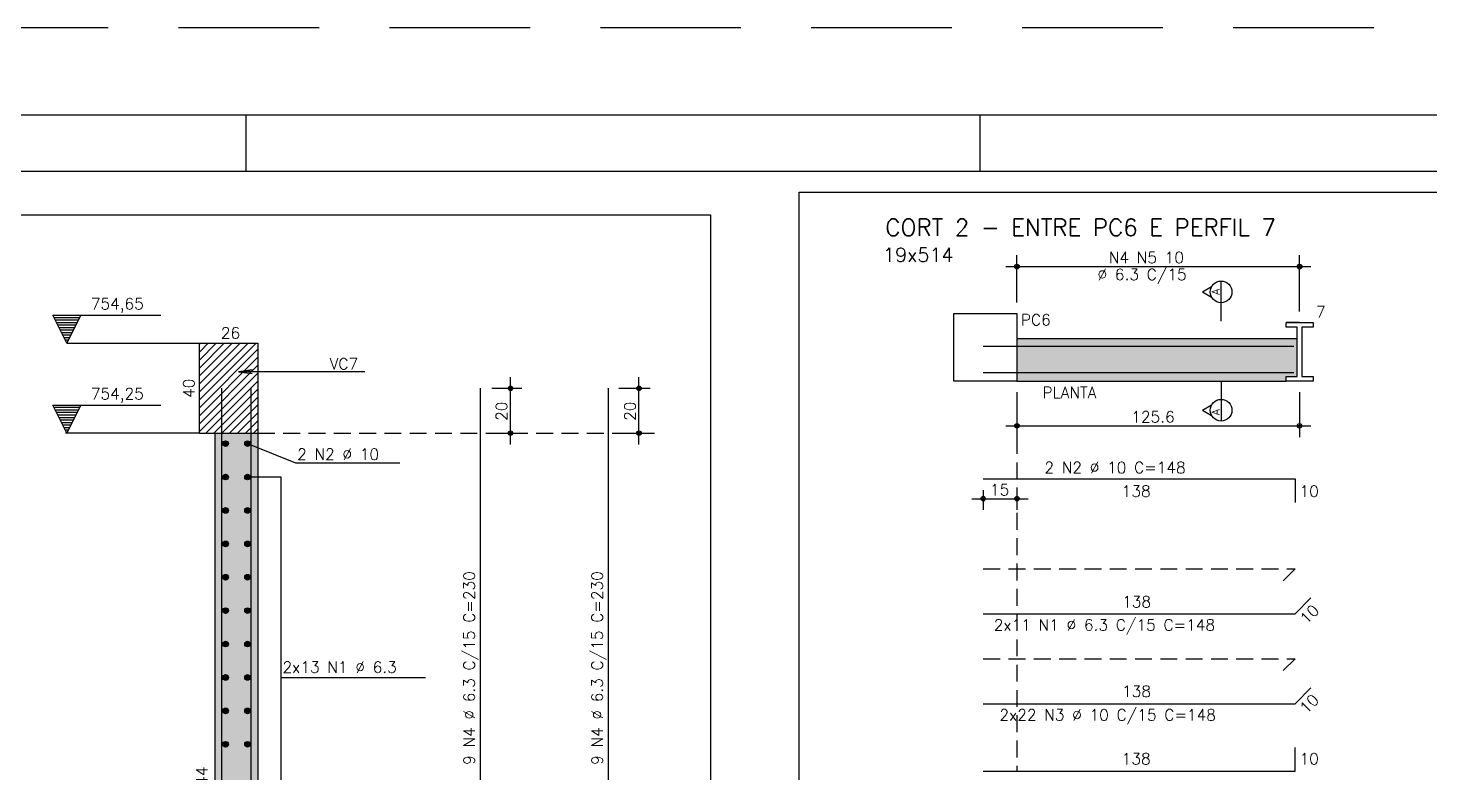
# Model space of a CAD drawing. Extents: x -1.9 to 86, y -1.2 to 61.3.
# Drawn here: x 17.12 to 42.05, y 48.05 to 61.31 of the extents above; entities that cross this region are included whole.
import ezdxf

# ---------------------------------------------------------------- set-up
doc = ezdxf.new("R2010")
doc.units = 0
doc.header["$MEASUREMENT"] = 0
doc.linetypes.add('ESTILO_TQS_0001', pattern=[0.45, 0.3, -0.15])
doc.linetypes.add('HIDDEN', pattern=[0.375, 0.25, -0.125])
doc.layers.get('0').update_dxf_attribs({"linetype": 'CONTINUOUS'})
doc.layers.get('Defpoints').update_dxf_attribs({"linetype": 'CONTINUOUS'})
for name, color, linetype in [('ARQ_FOLHA', 7, 'CONTINUOUS'), ('PENA_01', 1, 'CONTINUOUS'), ('PENA_02', 2, 'CONTINUOUS'), ('PENA_03', 3, 'CONTINUOUS'), ('PENA_04', 4, 'CONTINUOUS'), ('PENA_05', 5, 'CONTINUOUS'), ('PENA_06', 6, 'CONTINUOUS'), ('PENA_10', 253, 'CONTINUOUS')]:
    doc.layers.add(name, color=color, linetype=linetype)
doc.styles.get("Standard").update_dxf_attribs({"font": 'ROMANS.SHX'})

# ---------------------------------------------------------------- blocks, each defined once
blk = doc.blocks.new('FOLHA A1 - 841 X 594')
at = {"layer": 'ARQ_FOLHA', "color": 1}
for p, q in [((-631, 584), (-631, 594)), ((-500.5, 584), (-500.5, 594))]:
    blk.add_line(p, q, dxfattribs=at)
for points in [[(-841, 0), (0, 0), (0, 594), (-841, 594)], [(-816, 10), (-10, 10), (-10, 584), (-816, 584)]]:
    blk.add_lwpolyline(points, close=True, dxfattribs=at)
at = {"layer": 'Defpoints', "color": 8, "linetype": 'HIDDEN', "ltscale": 100}
blk.add_lwpolyline([(-860.5, 609.5), (-860.5, -15.5), (19.5, -15.5), (19.5, 609.5)], close=True, dxfattribs=at)
blk = doc.blocks.new('*U23')
blk.add_blockref('FOLHA A1 - 841 X 594', (0, 0))

msp = doc.modelspace()

# ---------------------------------------------------------------- linework, layer by layer
at = {"layer": 'PENA_01', "linetype": 'Continuous'}
for p, q in [((34.707, 56.425), (34.707, 57.262)), ((39.731, 56.265), (39.731, 57.262)), ((34.507, 57.062), (39.931, 57.062)), ((25.703, 53.897), (25.703, 55.097)), ((27.986, 53.897), (27.986, 55.097)), ((25.368, 54.897), (25.903, 54.897)), ((27.629, 54.897), (28.186, 54.897)), ((34.707, 54.825), (34.707, 54.029)), ((39.731, 54.825), (39.731, 54.029)), ((25.368, 54.097), (25.903, 54.097)), ((27.629, 54.097), (28.186, 54.097)), ((34.507, 54.229), (39.931, 54.229)), ((33.907, 52.932), (34.907, 52.932)), ((34.107, 53.086), (34.107, 52.732)), ((34.707, 53.086), (34.707, 52.732))]:
    msp.add_line(p, q, dxfattribs=at)
at = {"layer": 'PENA_01', "linetype": 'ESTILO_TQS_0001'}
for p, q in [((21.211, 54.097), (28.352, 54.097)), ((34.707, 54.029), (34.707, 48.086)), ((34.107, 51.686), (39.651, 51.686)), ((39.651, 51.686), (39.368, 51.403)), ((34.107, 50.086), (39.651, 50.086)), ((39.651, 50.086), (39.368, 49.803))]:
    msp.add_line(p, q, dxfattribs=at)
at = {"layer": 'PENA_02', "linetype": 'Continuous'}
msp.add_line((20.171, 54.097), (21.211, 54.097), dxfattribs=at)
for centre, radius in [((34.707, 57.062), 0.0416), ((34.707, 57.062), 0.0208), ((39.731, 57.062), 0.0416), ((39.731, 57.062), 0.0208), ((25.703, 54.897), 0.04), ((25.703, 54.897), 0.02), ((27.986, 54.897), 0.04), ((27.986, 54.897), 0.02), ((25.703, 54.097), 0.04), ((25.703, 54.097), 0.02), ((27.986, 54.097), 0.04), ((27.986, 54.097), 0.02), ((34.707, 54.229), 0.04), ((34.707, 54.229), 0.02), ((39.731, 54.229), 0.04), ((39.731, 54.229), 0.02), ((34.107, 52.932), 0.04), ((34.107, 52.932), 0.02), ((34.707, 52.932), 0.04), ((34.707, 52.932), 0.02)]:
    msp.add_circle(centre, radius, dxfattribs=at)
at = {"layer": 'PENA_03', "linetype": 'Continuous'}
for p, q in [((17.564, 56.197), (19.484, 56.197)), ((17.814, 55.697), (17.564, 56.197)), ((18.042, 56.152), (17.586, 56.152)), ((18.019, 56.108), (17.608, 56.108)), ((17.814, 55.697), (18.064, 56.197)), ((34.707, 56.225), (34.707, 56.225)), ((17.997, 56.063), (17.631, 56.063)), ((17.975, 56.018), (17.653, 56.018)), ((17.952, 55.974), (17.675, 55.974)), ((17.93, 55.929), (17.698, 55.929)), ((17.908, 55.885), (17.72, 55.885)), ((17.885, 55.84), (17.742, 55.84)), ((39.731, 56.065), (39.491, 56.065)), ((39.731, 56.065), (39.731, 56.065)), ((17.863, 55.796), (17.765, 55.796)), ((17.841, 55.751), (17.787, 55.751)), ((17.814, 55.697), (21.211, 55.697)), ((20.171, 54.691), (21.177, 55.697)), ((20.171, 54.833), (21.035, 55.697)), ((20.171, 54.974), (20.894, 55.697)), ((20.171, 55.116), (20.752, 55.697)), ((20.171, 55.257), (20.611, 55.697)), ((20.171, 55.398), (20.47, 55.697)), ((20.171, 55.54), (20.328, 55.697)), ((20.171, 55.681), (20.187, 55.697)), ((20.171, 54.097), (20.171, 55.697)), ((20.171, 54.55), (21.211, 55.59)), ((34.707, 55.785), (39.691, 55.785)), ((20.171, 54.408), (21.211, 55.448)), ((20.171, 54.267), (21.211, 55.307)), ((20.171, 54.126), (21.211, 55.166)), ((39.971, 55.105), (39.971, 55.025)), ((20.284, 54.097), (21.211, 55.024)), ((20.425, 54.097), (21.211, 54.883)), ((25.168, 54.897), (25.168, 54.897)), ((27.429, 54.897), (27.429, 54.897)), ((34.707, 55.025), (39.491, 55.025)), ((34.707, 55.025), (34.707, 55.025)), ((39.971, 55.025), (39.491, 55.025)), ((39.731, 55.025), (39.731, 55.025)), ((17.564, 54.597), (19.484, 54.597)), ((17.814, 54.097), (17.564, 54.597)), ((17.814, 54.097), (18.064, 54.597)), ((20.567, 54.097), (21.211, 54.741)), ((20.708, 54.097), (21.211, 54.6)), ((18.042, 54.552), (17.586, 54.552)), ((18.019, 54.508), (17.608, 54.508)), ((17.997, 54.463), (17.631, 54.463)), ((17.975, 54.418), (17.653, 54.418)), ((17.952, 54.374), (17.675, 54.374)), ((20.849, 54.097), (21.211, 54.458)), ((17.93, 54.329), (17.698, 54.329)), ((17.908, 54.285), (17.72, 54.285)), ((17.885, 54.24), (17.742, 54.24)), ((17.863, 54.196), (17.765, 54.196)), ((17.841, 54.151), (17.787, 54.151)), ((20.171, 54.097), (17.787, 54.097)), ((20.991, 54.097), (21.211, 54.317)), ((21.132, 54.097), (21.211, 54.176)), ((25.168, 54.097), (25.168, 54.097)), ((27.429, 54.097), (27.429, 54.097)), ((21.882, 53.568), (23.732, 53.568)), ((34.107, 53.286), (34.107, 53.286)), ((34.707, 53.286), (34.707, 53.286)), ((21.626, 49.753), (24.193, 49.753)), ((34.107, 48.086), (34.107, 48.086)), ((34.707, 48.086), (34.707, 48.086))]:
    msp.add_line(p, q, dxfattribs=at)
for points in [[(30.832, 58.384), (56.803, 58.384), (56.803, 31.652), (30.832, 31.652), (30.832, 58.384)], [(3.288, 57.984), (29.259, 57.984), (29.259, 31.252), (3.288, 31.252), (3.288, 57.984)], [(18.064, 56.197), (17.814, 55.697), (17.564, 56.197), (18.064, 56.197)], [(33.587, 56.225), (34.707, 56.225), (34.707, 55.025), (33.587, 55.025), (33.587, 56.225)], [(39.491, 56.065), (39.971, 56.065), (39.971, 55.985), (39.771, 55.985), (39.771, 55.105), (39.971, 55.105), (39.971, 55.025), (39.491, 55.025), (39.491, 55.105), (39.691, 55.105), (39.691, 55.985), (39.491, 55.985), (39.491, 56.065)], [(21.211, 55.697), (21.211, 54.097)], [(23.11, 55.192), (20.863, 55.192), (21.111, 55.225), (20.863, 55.192), (21.111, 55.159)], [(18.064, 54.597), (17.814, 54.097), (17.564, 54.597), (18.064, 54.597)], [(21.211, 54.097), (21.211, 32.337), (20.451, 32.337), (20.451, 54.097)], [(21.026, 53.912), (21.882, 53.568)], [(21.026, 46.188), (21.626, 46.188), (21.626, 53.318), (21.026, 53.318)]]:
    msp.add_lwpolyline(points, dxfattribs=at)
for centre in [(20.636, 53.912), (21.026, 53.912), (20.636, 53.318), (21.026, 53.318), (20.636, 52.723), (21.026, 52.723), (20.636, 52.129), (21.026, 52.129), (20.636, 51.535), (21.026, 51.535), (20.636, 50.941), (21.026, 50.941), (20.636, 50.347), (21.026, 50.347), (20.636, 49.753), (21.026, 49.753), (20.636, 49.158), (21.026, 49.158), (20.636, 48.564), (21.026, 48.564)]:
    msp.add_circle(centre, 0.05, dxfattribs=at)
for points in [[(20.686, 53.912), (20.611, 53.955), (20.589, 53.929)], [(20.686, 53.912), (20.589, 53.929), (20.589, 53.895)], [(20.686, 53.912), (20.589, 53.895), (20.611, 53.869)], [(20.686, 53.912), (20.645, 53.961), (20.611, 53.955)], [(20.686, 53.912), (20.611, 53.869), (20.645, 53.863)], [(20.686, 53.912), (20.674, 53.944), (20.645, 53.961)], [(20.686, 53.912), (20.645, 53.863), (20.674, 53.88)], [(20.686, 53.912), (20.674, 53.88), (20.686, 53.912)], [(21.076, 53.912), (21.001, 53.955), (20.979, 53.929)], [(21.076, 53.912), (20.979, 53.929), (20.979, 53.895)], [(21.076, 53.912), (20.979, 53.895), (21.001, 53.869)], [(21.076, 53.912), (21.035, 53.961), (21.001, 53.955)], [(21.076, 53.912), (21.001, 53.869), (21.035, 53.863)], [(21.076, 53.912), (21.064, 53.944), (21.035, 53.961)], [(21.076, 53.912), (21.035, 53.863), (21.064, 53.88)], [(21.076, 53.912), (21.064, 53.88), (21.076, 53.912)], [(20.686, 53.318), (20.611, 53.361), (20.589, 53.335)], [(20.686, 53.318), (20.645, 53.367), (20.611, 53.361)], [(20.686, 53.318), (20.674, 53.35), (20.645, 53.367)], [(21.076, 53.318), (21.001, 53.361), (20.979, 53.335)], [(21.076, 53.318), (21.035, 53.367), (21.001, 53.361)], [(21.076, 53.318), (21.064, 53.35), (21.035, 53.367)], [(20.686, 53.318), (20.589, 53.335), (20.589, 53.301)], [(20.686, 53.318), (20.589, 53.301), (20.611, 53.274)], [(20.686, 53.318), (20.611, 53.274), (20.645, 53.268)], [(20.686, 53.318), (20.645, 53.268), (20.674, 53.286)], [(20.686, 53.318), (20.674, 53.286), (20.686, 53.318)], [(21.076, 53.318), (20.979, 53.335), (20.979, 53.301)], [(21.076, 53.318), (20.979, 53.301), (21.001, 53.274)], [(21.076, 53.318), (21.001, 53.274), (21.035, 53.268)], [(21.076, 53.318), (21.035, 53.268), (21.064, 53.286)], [(21.076, 53.318), (21.064, 53.286), (21.076, 53.318)], [(20.686, 52.723), (20.611, 52.767), (20.589, 52.741)], [(20.686, 52.723), (20.589, 52.741), (20.589, 52.706)], [(20.686, 52.723), (20.589, 52.706), (20.611, 52.68)], [(20.686, 52.723), (20.645, 52.773), (20.611, 52.767)], [(20.686, 52.723), (20.611, 52.68), (20.645, 52.674)], [(20.686, 52.723), (20.674, 52.756), (20.645, 52.773)], [(20.686, 52.723), (20.645, 52.674), (20.674, 52.691)], [(20.686, 52.723), (20.674, 52.691), (20.686, 52.723)], [(21.076, 52.723), (21.001, 52.767), (20.979, 52.741)], [(21.076, 52.723), (20.979, 52.741), (20.979, 52.706)], [(21.076, 52.723), (20.979, 52.706), (21.001, 52.68)], [(21.076, 52.723), (21.035, 52.773), (21.001, 52.767)], [(21.076, 52.723), (21.001, 52.68), (21.035, 52.674)], [(21.076, 52.723), (21.064, 52.756), (21.035, 52.773)], [(21.076, 52.723), (21.035, 52.674), (21.064, 52.691)], [(21.076, 52.723), (21.064, 52.691), (21.076, 52.723)], [(20.686, 52.129), (20.611, 52.173), (20.589, 52.146)], [(20.686, 52.129), (20.589, 52.146), (20.589, 52.112)], [(20.686, 52.129), (20.589, 52.112), (20.611, 52.086)], [(20.686, 52.129), (20.645, 52.179), (20.611, 52.173)], [(20.686, 52.129), (20.611, 52.086), (20.645, 52.08)], [(20.686, 52.129), (20.674, 52.161), (20.645, 52.179)], [(20.686, 52.129), (20.645, 52.08), (20.674, 52.097)], [(20.686, 52.129), (20.674, 52.097), (20.686, 52.129)], [(21.076, 52.129), (21.001, 52.173), (20.979, 52.146)], [(21.076, 52.129), (20.979, 52.146), (20.979, 52.112)], [(21.076, 52.129), (20.979, 52.112), (21.001, 52.086)], [(21.076, 52.129), (21.035, 52.179), (21.001, 52.173)], [(21.076, 52.129), (21.001, 52.086), (21.035, 52.08)], [(21.076, 52.129), (21.064, 52.161), (21.035, 52.179)], [(21.076, 52.129), (21.035, 52.08), (21.064, 52.097)], [(21.076, 52.129), (21.064, 52.097), (21.076, 52.129)], [(20.686, 51.535), (20.611, 51.578), (20.589, 51.552)], [(20.686, 51.535), (20.589, 51.552), (20.589, 51.518)], [(20.686, 51.535), (20.589, 51.518), (20.611, 51.492)], [(20.686, 51.535), (20.645, 51.584), (20.611, 51.578)], [(20.686, 51.535), (20.611, 51.492), (20.645, 51.486)], [(20.686, 51.535), (20.674, 51.567), (20.645, 51.584)], [(20.686, 51.535), (20.645, 51.486), (20.674, 51.503)], [(20.686, 51.535), (20.674, 51.503), (20.686, 51.535)], [(21.076, 51.535), (21.001, 51.578), (20.979, 51.552)], [(21.076, 51.535), (20.979, 51.552), (20.979, 51.518)], [(21.076, 51.535), (20.979, 51.518), (21.001, 51.492)], [(21.076, 51.535), (21.035, 51.584), (21.001, 51.578)], [(21.076, 51.535), (21.001, 51.492), (21.035, 51.486)], [(21.076, 51.535), (21.064, 51.567), (21.035, 51.584)], [(21.076, 51.535), (21.035, 51.486), (21.064, 51.503)], [(21.076, 51.535), (21.064, 51.503), (21.076, 51.535)], [(20.686, 50.941), (20.611, 50.984), (20.589, 50.958)], [(20.686, 50.941), (20.589, 50.958), (20.589, 50.924)], [(20.686, 50.941), (20.589, 50.924), (20.611, 50.898)], [(20.686, 50.941), (20.645, 50.99), (20.611, 50.984)], [(20.686, 50.941), (20.611, 50.898), (20.645, 50.892)], [(20.686, 50.941), (20.674, 50.973), (20.645, 50.99)], [(20.686, 50.941), (20.645, 50.892), (20.674, 50.909)], [(20.686, 50.941), (20.674, 50.909), (20.686, 50.941)], [(21.076, 50.941), (21.001, 50.984), (20.979, 50.958)], [(21.076, 50.941), (20.979, 50.958), (20.979, 50.924)], [(21.076, 50.941), (20.979, 50.924), (21.001, 50.898)], [(21.076, 50.941), (21.035, 50.99), (21.001, 50.984)], [(21.076, 50.941), (21.001, 50.898), (21.035, 50.892)], [(21.076, 50.941), (21.064, 50.973), (21.035, 50.99)], [(21.076, 50.941), (21.035, 50.892), (21.064, 50.909)], [(21.076, 50.941), (21.064, 50.909), (21.076, 50.941)], [(20.686, 50.347), (20.611, 50.39), (20.589, 50.364)], [(20.686, 50.347), (20.589, 50.364), (20.589, 50.33)], [(20.686, 50.347), (20.645, 50.396), (20.611, 50.39)], [(20.686, 50.347), (20.674, 50.379), (20.645, 50.396)], [(21.076, 50.347), (21.001, 50.39), (20.979, 50.364)], [(21.076, 50.347), (20.979, 50.364), (20.979, 50.33)], [(21.076, 50.347), (21.035, 50.396), (21.001, 50.39)], [(21.076, 50.347), (21.064, 50.379), (21.035, 50.396)], [(20.686, 50.347), (20.589, 50.33), (20.611, 50.304)], [(20.686, 50.347), (20.611, 50.304), (20.645, 50.298)], [(20.686, 50.347), (20.645, 50.298), (20.674, 50.315)], [(20.686, 50.347), (20.674, 50.315), (20.686, 50.347)], [(21.076, 50.347), (20.979, 50.33), (21.001, 50.304)], [(21.076, 50.347), (21.001, 50.304), (21.035, 50.298)], [(21.076, 50.347), (21.035, 50.298), (21.064, 50.315)], [(21.076, 50.347), (21.064, 50.315), (21.076, 50.347)], [(20.686, 49.753), (20.611, 49.796), (20.589, 49.77)], [(20.686, 49.753), (20.589, 49.77), (20.589, 49.736)], [(20.686, 49.753), (20.589, 49.736), (20.611, 49.709)], [(20.686, 49.753), (20.645, 49.802), (20.611, 49.796)], [(20.686, 49.753), (20.611, 49.709), (20.645, 49.703)], [(20.686, 49.753), (20.674, 49.785), (20.645, 49.802)], [(20.686, 49.753), (20.645, 49.703), (20.674, 49.721)], [(20.686, 49.753), (20.674, 49.721), (20.686, 49.753)], [(21.076, 49.753), (21.001, 49.796), (20.979, 49.77)], [(21.076, 49.753), (20.979, 49.77), (20.979, 49.736)], [(21.076, 49.753), (20.979, 49.736), (21.001, 49.709)], [(21.076, 49.753), (21.035, 49.802), (21.001, 49.796)], [(21.076, 49.753), (21.001, 49.709), (21.035, 49.703)], [(21.076, 49.753), (21.064, 49.785), (21.035, 49.802)], [(21.076, 49.753), (21.035, 49.703), (21.064, 49.721)], [(21.076, 49.753), (21.064, 49.721), (21.076, 49.753)], [(20.686, 49.158), (20.611, 49.202), (20.589, 49.176)], [(20.686, 49.158), (20.589, 49.176), (20.589, 49.141)], [(20.686, 49.158), (20.589, 49.141), (20.611, 49.115)], [(20.686, 49.158), (20.645, 49.208), (20.611, 49.202)], [(20.686, 49.158), (20.611, 49.115), (20.645, 49.109)], [(20.686, 49.158), (20.674, 49.191), (20.645, 49.208)], [(20.686, 49.158), (20.645, 49.109), (20.674, 49.126)], [(20.686, 49.158), (20.674, 49.126), (20.686, 49.158)], [(21.076, 49.158), (21.001, 49.202), (20.979, 49.176)], [(21.076, 49.158), (20.979, 49.176), (20.979, 49.141)], [(21.076, 49.158), (20.979, 49.141), (21.001, 49.115)], [(21.076, 49.158), (21.035, 49.208), (21.001, 49.202)], [(21.076, 49.158), (21.001, 49.115), (21.035, 49.109)], [(21.076, 49.158), (21.064, 49.191), (21.035, 49.208)], [(21.076, 49.158), (21.035, 49.109), (21.064, 49.126)], [(21.076, 49.158), (21.064, 49.126), (21.076, 49.158)], [(20.686, 48.564), (20.611, 48.608), (20.589, 48.581)], [(20.686, 48.564), (20.645, 48.614), (20.611, 48.608)], [(20.686, 48.564), (20.674, 48.596), (20.645, 48.614)], [(21.076, 48.564), (21.001, 48.608), (20.979, 48.581)], [(21.076, 48.564), (21.035, 48.614), (21.001, 48.608)], [(21.076, 48.564), (21.064, 48.596), (21.035, 48.614)], [(20.686, 48.564), (20.589, 48.581), (20.589, 48.547)], [(20.686, 48.564), (20.589, 48.547), (20.611, 48.521)], [(20.686, 48.564), (20.611, 48.521), (20.645, 48.515)], [(20.686, 48.564), (20.645, 48.515), (20.674, 48.532)], [(20.686, 48.564), (20.674, 48.532), (20.686, 48.564)], [(21.076, 48.564), (20.979, 48.581), (20.979, 48.547)], [(21.076, 48.564), (20.979, 48.547), (21.001, 48.521)], [(21.076, 48.564), (21.001, 48.521), (21.035, 48.515)], [(21.076, 48.564), (21.035, 48.515), (21.064, 48.532)], [(21.076, 48.564), (21.064, 48.532), (21.076, 48.564)]]:
    msp.add_solid(points, dxfattribs=at)
at = {"layer": 'PENA_04', "linetype": 'Continuous'}
for points in [[(20.571, 45.697), (20.571, 54.897)], [(21.091, 45.697), (21.091, 54.897)]]:
    msp.add_lwpolyline(points, dxfattribs=at)
at = {"layer": 'PENA_05', "linetype": 'Continuous'}
for p, q in [((38.005, 56.611), (38.167, 56.705)), ((38.005, 56.611), (38.167, 56.518)), ((38.336, 56.092), (38.336, 56.804)), ((25.168, 45.697), (25.168, 54.897)), ((27.442, 45.697), (27.442, 54.897)), ((38.336, 55.025), (38.336, 54.313)), ((38.005, 54.506), (38.167, 54.6)), ((38.005, 54.506), (38.167, 54.413)), ((34.107, 53.286), (39.651, 53.286)), ((39.651, 53.286), (39.651, 52.866)), ((39.651, 50.886), (39.934, 51.169)), ((34.107, 50.886), (39.651, 50.886)), ((39.651, 49.286), (39.934, 49.569)), ((34.107, 49.286), (39.651, 49.286)), ((39.651, 48.086), (39.651, 48.506)), ((34.107, 48.086), (39.651, 48.086))]:
    msp.add_line(p, q, dxfattribs=at)
for points in [[(34.107, 55.645), (39.631, 55.645)], [(39.631, 55.17), (35.187, 55.17), (34.107, 55.17)]]:
    msp.add_lwpolyline(points, dxfattribs=at)
for centre in [(38.336, 56.611), (38.336, 54.506)]:
    msp.add_circle(centre, 0.193, dxfattribs=at)
at = {"layer": 'PENA_10', "linetype": 'Continuous'}
for points in [[(34.707, 55.785), (39.691, 55.785), (39.691, 55.105)], [(34.707, 55.785), (39.691, 55.105), (39.491, 55.105)], [(34.707, 55.785), (39.491, 55.105), (39.491, 55.025)], [(34.707, 55.785), (39.491, 55.025), (34.707, 55.025)], [(34.707, 55.785), (34.707, 55.025), (34.707, 55.785)], [(20.451, 54.097), (21.211, 54.097), (21.211, 32.337)], [(20.451, 54.097), (21.211, 32.337), (20.451, 32.337)], [(20.451, 54.097), (20.451, 32.337), (20.451, 54.097)]]:
    msp.add_solid(points, dxfattribs=at)

# ---------------------------------------------------------------- block references
at = {"xscale": 0.09999999999999938, "yscale": 0.09999999999999938, "zscale": 0.09999999999999938}
msp.add_blockref('*U23', (84.1, 0.356), dxfattribs=at)

# ---------------------------------------------------------------- texts
at = {"layer": 'PENA_03', "linetype": 'Continuous'}
for s, p in [('N4 N5 10', (36.339, 57.122)), ('%%c 6.3 C/15', (36.139, 56.822)), ('7', (40.022, 56.158)), ('PC6', (34.776, 56.015)), ('26', (20.552, 55.78)), ('VC7', (22.487, 55.233)), ('PLANTA', (35.16, 54.722)), ('125.6', (36.739, 54.289)), ('2 N2 %%c 10', (21.908, 53.623)), ('2 N2 %%c 10 C=148', (35.195, 53.386)), ('15', (34.227, 52.992)), ('138', (36.569, 52.966)), ('10', (39.731, 52.966)), ('138', (36.577, 50.999)), ('2x11 N1 %%c 6.3 C/15 C=148', (34.295, 50.586)), ('2x13 N1 %%c 6.3', (21.649, 49.836)), ('138', (36.575, 49.406)), ('2x22 N3 %%c 10 C/15 C=148', (34.395, 48.986)), ('138', (36.569, 48.206)), ('10', (39.731, 48.206))]:
    msp.add_text(s, height=0.2, dxfattribs=at).set_placement(p)
for s, rotation, p in [('40', 90, (20.083, 54.725)), ('20', 90, (25.643, 54.317)), ('20', 90, (27.926, 54.317)), ('9 N4 %%c 6.3 C/15 C=230', 90, (25.068, 48.197)), ('9 N4 %%c 6.3 C/15 C=230', 90, (27.342, 48.197)), ('10', 45, (39.856, 50.685)), ('10', 45, (39.852, 49.091)), ('544', 90, (20.315, 47.652))]:
    msp.add_text(s, height=0.2, rotation=rotation, dxfattribs=at).set_placement(p)
at = {"layer": 'PENA_04', "linetype": 'Continuous'}
for s, height, p in [('19x514', 0.25, (32.325, 57.145)), ('754,65', 0.2, (18.24, 56.3)), ('754,25', 0.2, (18.24, 54.7))]:
    msp.add_text(s, height=height, dxfattribs=at).set_placement(p)
at = {"layer": 'PENA_05', "linetype": 'Continuous'}
for p in [(38.31, 56.559), (38.31, 54.421)]:
    msp.add_text('A', height=0.138, rotation=90, dxfattribs=at).set_placement(p)
at = {"layer": 'PENA_06', "linetype": 'Continuous'}
msp.add_text('CORT 2 - ENTRE PC6 E PERFIL 7', height=0.3, dxfattribs=at).set_placement((32.367, 57.609))

doc.saveas('drawing.dxf')
